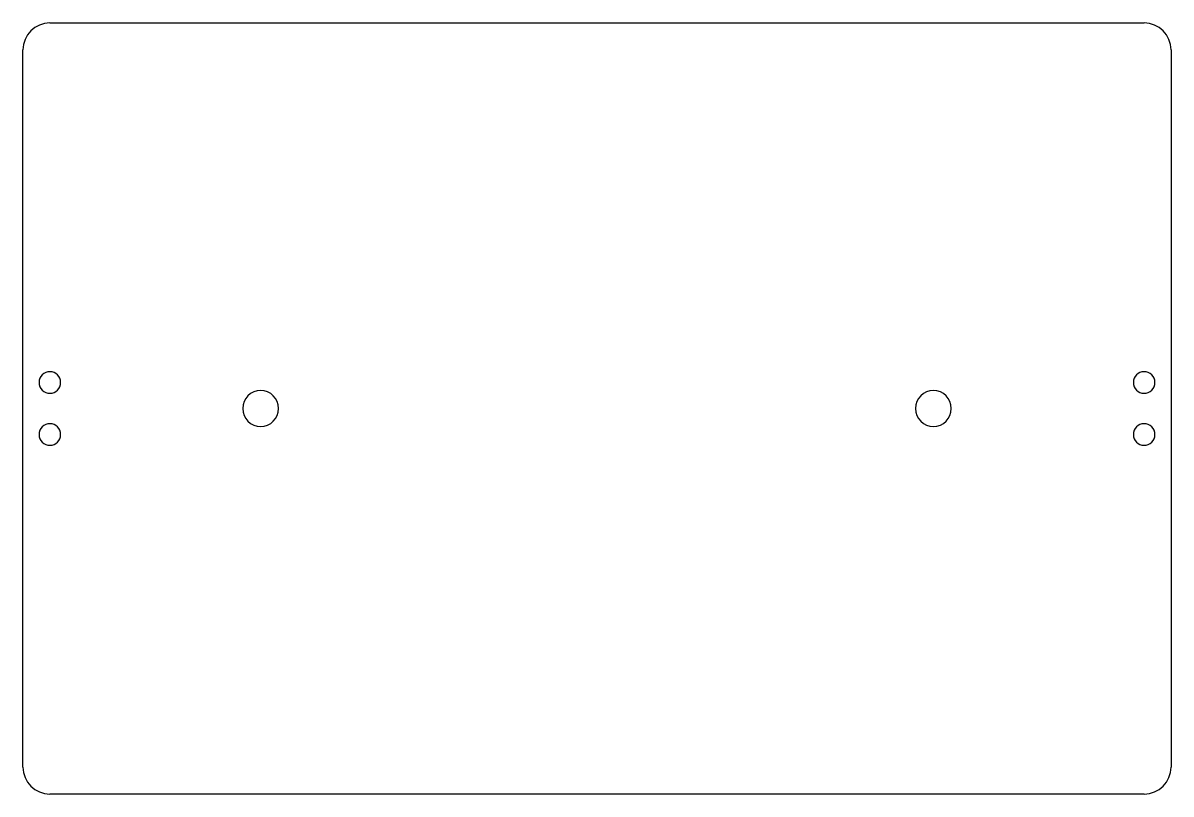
# Model space of a CAD drawing. Header units: inches. Extents: x 0 to 5.04, y 0 to 3.39.
import ezdxf

# ---------------------------------------------------------------- set-up
doc = ezdxf.new("R2010")
doc.units = ezdxf.units.IN
doc.layers.add('3', color=7, linetype='CONTINUOUS')

msp = doc.modelspace()

# ---------------------------------------------------------------- linework, layer by layer
at = {"layer": '3', "color": 3, "linetype": 'CONTINUOUS'}
for p, q in [((0.1181, 3.3858), (4.9213, 3.3858)), ((0, 0.1181), (0, 3.2677)), ((5.0394, 3.2677), (5.0394, 0.1181)), ((4.9213, 0), (0.1181, 0))]:
    msp.add_line(p, q, dxfattribs=at)
for centre, radius, start, end in [((0.1181, 3.2677), 0.1181, 90, 180), ((4.9213, 3.2677), 0.1181, 360, 90), ((0.1181, 1.8071), 0.0472, 360, 180), ((4.9213, 1.8071), 0.0472, 360, 180), ((0.1181, 1.8071), 0.0472, 180, 360), ((1.0433, 1.6929), 0.0787, 360, 180), ((3.9961, 1.6929), 0.0787, 360, 180), ((4.9213, 1.8071), 0.0472, 180, 360), ((1.0433, 1.6929), 0.0787, 180, 360), ((3.9961, 1.6929), 0.0787, 180, 360), ((0.1181, 1.5787), 0.0472, 360, 180), ((4.9213, 1.5787), 0.0472, 360, 180), ((0.1181, 1.5787), 0.0472, 180, 360), ((4.9213, 1.5787), 0.0472, 180, 360), ((0.1181, 0.1181), 0.1181, 180, 270), ((4.9213, 0.1181), 0.1181, 270, 0)]:
    msp.add_arc(centre, radius, start, end, dxfattribs=at)

doc.saveas('drawing.dxf')
